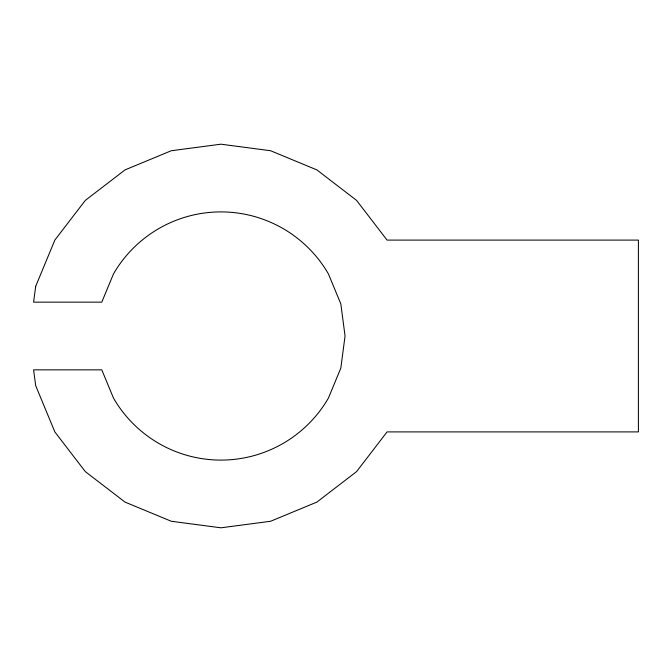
<?xml version="1.0" encoding="UTF-8"?>
<svg xmlns="http://www.w3.org/2000/svg" width="672" height="672" viewBox="0 0 672 672"><rect width="100%" height="100%" fill="white"/><g stroke="black" fill="none" stroke-linecap="round" stroke-linejoin="round"><path stroke-width="1.01" d="M35.683 286.356L33.6 302.156L101.783 302.156L113.467 273.949A124.11 124.11 0 0 1 328.423 273.949L340.822 303.878L345.055 336L340.822 368.122L328.423 398.051A124.11 124.11 0 0 1 113.467 398.051L101.783 369.844L33.6 369.844L35.683 385.644L54.844 431.903L85.319 471.626L125.042 502.11L171.301 521.27L220.945 527.806L270.589 521.27L316.848 502.11L356.572 471.626L387.055 431.903L638.4 431.903L638.4 240.097L387.055 240.097L356.572 200.374L316.848 169.89L270.589 150.73L220.945 144.194L171.301 150.73L125.042 169.89L85.319 200.374L54.844 240.097L35.683 286.356"/></g></svg>
